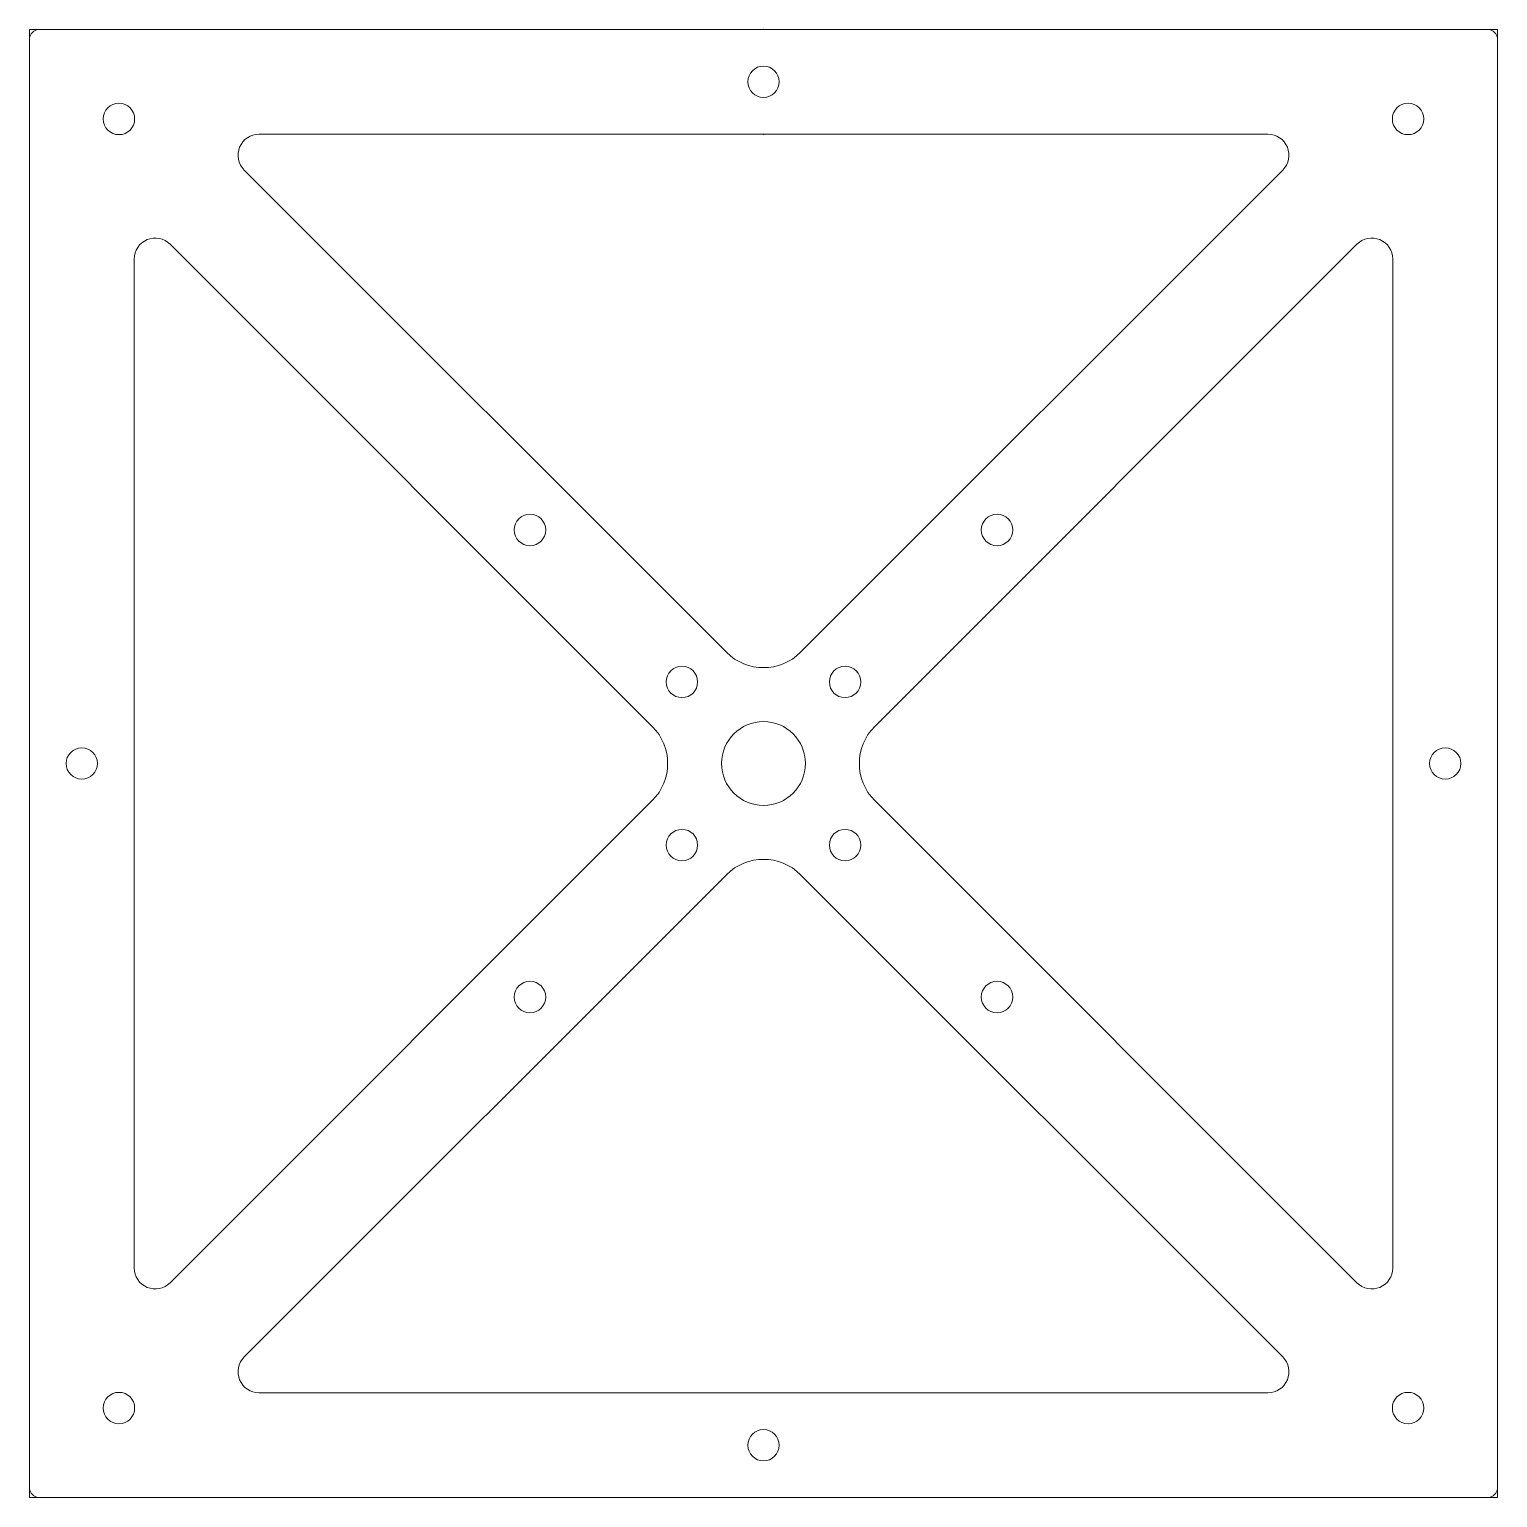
# Model space of a CAD drawing. Header units: millimetres. Extents: x 100 to 240, y -40 to 100.
import ezdxf

# ---------------------------------------------------------------- set-up
doc = ezdxf.new("R2010")
doc.units = ezdxf.units.MM
doc.layers.get('0').update_dxf_attribs({"linetype": 'CONTINUOUS', "lineweight": 0})

msp = doc.modelspace()

# ---------------------------------------------------------------- linework, layer by layer
for p, q in [((100, 100), (117.07, 100)), ((100, 82.93), (100, 100)), ((101, 100), (240, 100)), ((239, 100), (222.93, 100)), ((240, 82.93), (240, 100)), ((100, -40), (100, 99)), ((240, 99), (240, -40)), ((121.9, 90), (218.1, 90)), ((120.49, 86.59), (166.46, 40.61)), ((173.54, 40.61), (219.51, 86.59)), ((159.39, 33.54), (113.41, 79.51)), ((180.61, 33.54), (226.59, 79.51)), ((110, 78.1), (110, -18.1)), ((230, 78.1), (230, -18.1)), ((159.39, 26.46), (113.41, -19.51)), ((226.59, -19.51), (180.61, 26.46)), ((120.49, -26.59), (166.46, 19.39)), ((173.54, 19.39), (219.51, -26.59)), ((100, -22.93), (100, -39)), ((240, -22.93), (240, -39)), ((121.9, -30), (218.1, -30)), ((239, -40), (100, -40)), ((101, -40), (117.07, -40)), ((240, -40), (222.93, -40))]:
    msp.add_line(p, q)
for centre, radius in [((170, 95), 1.5), ((108.54, 91.46), 1.5), ((231.46, 91.46), 1.5), ((147.73, 52.27), 1.5), ((192.27, 52.27), 1.5), ((162.22, 37.78), 1.5), ((177.78, 37.78), 1.5), ((170, 30), 4), ((105, 30), 1.5), ((235, 30), 1.5), ((162.22, 22.22), 1.5), ((177.78, 22.22), 1.5), ((147.73, 7.73), 1.5), ((192.27, 7.73), 1.5), ((108.54, -31.46), 1.5), ((231.46, -31.46), 1.5), ((170, -35), 1.5)]:
    msp.add_circle(centre, radius)
for centre, radius, start, end in [((101, 99), 1, 90, 180), ((239, 99), 1, 0, 90), ((121.9, 88), 2, 90, 225), ((218.1, 88), 2, 315, 90), ((112, 78.1), 2, 45, 180), ((228, 78.1), 2, 0, 135), ((170, 44.14), 5, 225, 315), ((155.86, 30), 5, 315, 45), ((184.14, 30), 5, 135, 225), ((170, 15.86), 5, 45, 135), ((112, -18.1), 2, 180, 315), ((228, -18.1), 2, 225, 360), ((121.9, -28), 2, 135, 270), ((218.1, -28), 2, 270, 45), ((101, -39), 1, 180, 270), ((239, -39), 1, 270, 0)]:
    msp.add_arc(centre, radius, start, end)
for p in [(170, 100), (170, 90)]:
    msp.add_point(p)

doc.saveas('drawing.dxf')
